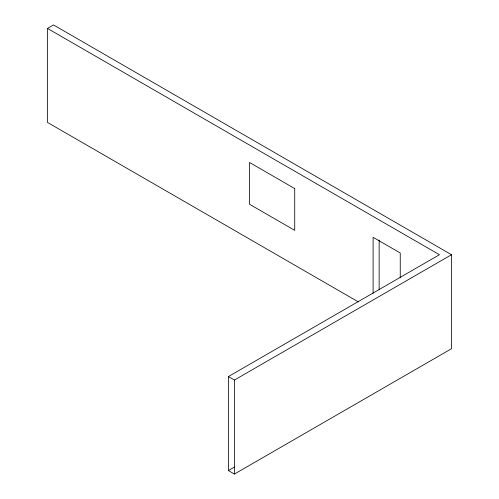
<?xml version="1.0" encoding="UTF-8"?>
<svg xmlns="http://www.w3.org/2000/svg" width="499" height="499" viewBox="0 0 499 499"><rect width="100%" height="100%" fill="white"/><g stroke="black" fill="none" stroke-linecap="round" stroke-linejoin="round"><path stroke-width="0.75" d="M47.492 28.431L53.524 24.95L451.508 254.721L451.508 348.72L234.424 474.05L228.392 470.569L228.392 376.57L439.444 254.721L47.492 28.431L47.492 122.43L358.376 301.914M228.392 376.57L234.424 380.051L451.508 254.721M228.392 470.569L234.461 467.064M400.248 277.868L400.248 252.981L373.115 237.312L373.115 293.312M379.146 240.056L379.146 289.832M234.424 380.051L234.424 474.05M294.722 188.578L249.5 162.462L249.5 204.241L294.722 230.351L294.722 188.578"/></g></svg>
